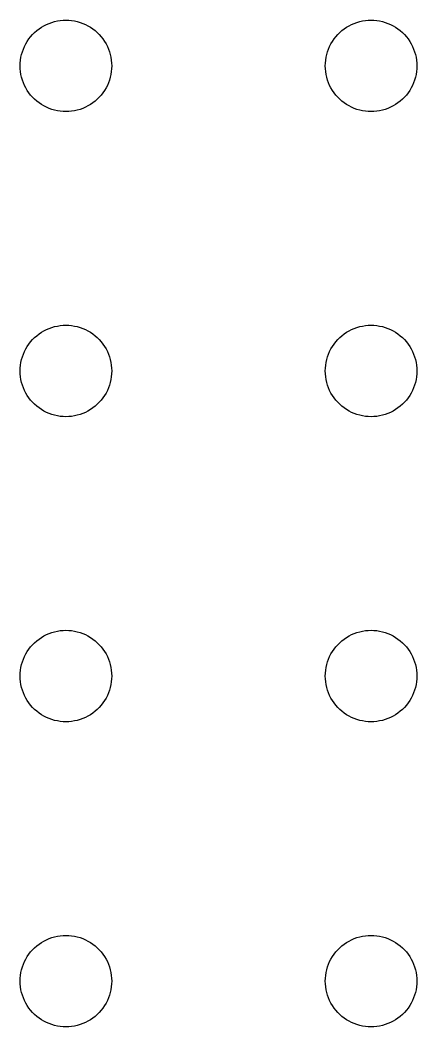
# Model space of a CAD drawing. Header units: metres. Extents: x -75 to 75, y -62 to 92.
# Drawn here: x 8.5 to 21.5, y -26.5 to 6.5 of the extents above; entities that cross this region are included whole.
import ezdxf

# ---------------------------------------------------------------- set-up
doc = ezdxf.new("R2010")
doc.units = ezdxf.units.M

msp = doc.modelspace()

# ---------------------------------------------------------------- linework, layer by layer
for p, q in [((9.19626, 6.26648), (9.27736, 6.31445)), ((9.27736, 6.31445), (9.36133, 6.35724)), ((9.36133, 6.35724), (9.4478, 6.39465)), ((9.4478, 6.39465), (9.53647, 6.42657)), ((9.53647, 6.42657), (9.62695, 6.45287)), ((9.62695, 6.45287), (9.71892, 6.47342)), ((9.71892, 6.47342), (9.812, 6.48816)), ((9.812, 6.48816), (9.90581, 6.49704)), ((9.90581, 6.49704), (10, 6.5)), ((10, 6.5), (10.0942, 6.49704)), ((10.0942, 6.49704), (10.188, 6.48816)), ((10.188, 6.48816), (10.2811, 6.47342)), ((10.2811, 6.47342), (10.373, 6.45287)), ((10.373, 6.45287), (10.4635, 6.42657)), ((10.4635, 6.42657), (10.5522, 6.39465)), ((10.5522, 6.39465), (10.6387, 6.35724)), ((10.6387, 6.35724), (10.7226, 6.31445)), ((10.7226, 6.31445), (10.8037, 6.26648)), ((19.1963, 6.26648), (19.2774, 6.31445)), ((19.2774, 6.31445), (19.3613, 6.35724)), ((19.3613, 6.35724), (19.4478, 6.39465)), ((19.4478, 6.39465), (19.5365, 6.42657)), ((19.5365, 6.42657), (19.627, 6.45287)), ((19.627, 6.45287), (19.7189, 6.47342)), ((19.7189, 6.47342), (19.812, 6.48816)), ((19.812, 6.48816), (19.9058, 6.49704)), ((19.9058, 6.49704), (20, 6.5)), ((20, 6.5), (20.0942, 6.49704)), ((20.0942, 6.49704), (20.188, 6.48816)), ((20.188, 6.48816), (20.2811, 6.47342)), ((20.2811, 6.47342), (20.373, 6.45287)), ((20.373, 6.45287), (20.4635, 6.42657)), ((20.4635, 6.42657), (20.5522, 6.39465)), ((20.5522, 6.39465), (20.6387, 6.35724)), ((20.6387, 6.35724), (20.7226, 6.31445)), ((20.7226, 6.31445), (20.8037, 6.26648)), ((8.78647, 5.88167), (8.84422, 5.95613)), ((8.84422, 5.95613), (8.90654, 6.02681)), ((8.90654, 6.02681), (8.97318, 6.09344)), ((8.97318, 6.09344), (9.04385, 6.15576)), ((9.04385, 6.15576), (9.11832, 6.21352)), ((9.11832, 6.21352), (9.19626, 6.26648)), ((10.8037, 6.26648), (10.8817, 6.21352)), ((10.8817, 6.21352), (10.9561, 6.15576)), ((10.9561, 6.15576), (11.0268, 6.09344)), ((11.0268, 6.09344), (11.0934, 6.02681)), ((11.0934, 6.02681), (11.1558, 5.95613)), ((11.1558, 5.95613), (11.2135, 5.88167)), ((18.7865, 5.88167), (18.8442, 5.95613)), ((18.8442, 5.95613), (18.9065, 6.02681)), ((18.9065, 6.02681), (18.9732, 6.09344)), ((18.9732, 6.09344), (19.0439, 6.15576)), ((19.0439, 6.15576), (19.1183, 6.21352)), ((19.1183, 6.21352), (19.1963, 6.26648)), ((20.8037, 6.26648), (20.8817, 6.21352)), ((20.8817, 6.21352), (20.9561, 6.15576)), ((20.9561, 6.15576), (21.0268, 6.09344)), ((21.0268, 6.09344), (21.0934, 6.02681)), ((21.0934, 6.02681), (21.1558, 5.95613)), ((21.1558, 5.95613), (21.2135, 5.88167)), ((8.60533, 5.55219), (8.64275, 5.63866)), ((8.64275, 5.63866), (8.68553, 5.72263)), ((8.68553, 5.72263), (8.73351, 5.80373)), ((8.73351, 5.80373), (8.78647, 5.88167)), ((11.2135, 5.88167), (11.2665, 5.80373)), ((11.2665, 5.80373), (11.3145, 5.72263)), ((11.3145, 5.72263), (11.3572, 5.63866)), ((11.3572, 5.63866), (11.3947, 5.55219)), ((18.6053, 5.55219), (18.6427, 5.63866)), ((18.6427, 5.63866), (18.6855, 5.72263)), ((18.6855, 5.72263), (18.7335, 5.80373)), ((18.7335, 5.80373), (18.7865, 5.88167)), ((21.2135, 5.88167), (21.2665, 5.80373)), ((21.2665, 5.80373), (21.3145, 5.72263)), ((21.3145, 5.72263), (21.3572, 5.63866)), ((21.3572, 5.63866), (21.3947, 5.55219)), ((8.51183, 5.18799), (8.52657, 5.28107)), ((8.52657, 5.28107), (8.54712, 5.37303)), ((8.54712, 5.37303), (8.57341, 5.46352)), ((8.57341, 5.46352), (8.60533, 5.55219)), ((11.3947, 5.55219), (11.4266, 5.46352)), ((11.4266, 5.46352), (11.4529, 5.37303)), ((11.4529, 5.37303), (11.4734, 5.28107)), ((11.4734, 5.28107), (11.4882, 5.18799)), ((18.5118, 5.18799), (18.5266, 5.28107)), ((18.5266, 5.28107), (18.5471, 5.37303)), ((18.5471, 5.37303), (18.5734, 5.46352)), ((18.5734, 5.46352), (18.6053, 5.55219)), ((21.3947, 5.55219), (21.4266, 5.46352)), ((21.4266, 5.46352), (21.4529, 5.37303)), ((21.4529, 5.37303), (21.4734, 5.28107)), ((21.4734, 5.28107), (21.4882, 5.18799)), ((8.5, 5), (8.50294, 5.09418)), ((8.50294, 4.90581), (8.5, 5)), ((8.50294, 5.09418), (8.51183, 5.18799)), ((11.4882, 5.18799), (11.497, 5.09418)), ((11.497, 5.09418), (11.5, 5)), ((11.5, 5), (11.497, 4.90581)), ((18.5, 5), (18.5029, 5.09418)), ((18.5029, 4.90581), (18.5, 5)), ((18.5029, 5.09418), (18.5118, 5.18799)), ((21.4882, 5.18799), (21.497, 5.09418)), ((21.497, 5.09418), (21.5, 5)), ((21.5, 5), (21.497, 4.90581)), ((8.51183, 4.812), (8.50294, 4.90581)), ((8.52657, 4.71892), (8.51183, 4.812)), ((8.54712, 4.62695), (8.52657, 4.71892)), ((8.57341, 4.53647), (8.54712, 4.62695)), ((11.4529, 4.62695), (11.4266, 4.53647)), ((11.4734, 4.71892), (11.4529, 4.62695)), ((11.4882, 4.812), (11.4734, 4.71892)), ((11.497, 4.90581), (11.4882, 4.812)), ((18.5118, 4.812), (18.5029, 4.90581)), ((18.5266, 4.71892), (18.5118, 4.812)), ((18.5471, 4.62695), (18.5266, 4.71892)), ((18.5734, 4.53647), (18.5471, 4.62695)), ((21.4529, 4.62695), (21.4266, 4.53647)), ((21.4734, 4.71892), (21.4529, 4.62695)), ((21.4882, 4.812), (21.4734, 4.71892)), ((21.497, 4.90581), (21.4882, 4.812)), ((8.60533, 4.4478), (8.57341, 4.53647)), ((8.64275, 4.36133), (8.60533, 4.4478)), ((8.68553, 4.27736), (8.64275, 4.36133)), ((11.3572, 4.36133), (11.3145, 4.27736)), ((11.3947, 4.4478), (11.3572, 4.36133)), ((11.4266, 4.53647), (11.3947, 4.4478)), ((18.6053, 4.4478), (18.5734, 4.53647)), ((18.6427, 4.36133), (18.6053, 4.4478)), ((18.6855, 4.27736), (18.6427, 4.36133)), ((21.3572, 4.36133), (21.3145, 4.27736)), ((21.3947, 4.4478), (21.3572, 4.36133)), ((21.4266, 4.53647), (21.3947, 4.4478)), ((8.73351, 4.19626), (8.68553, 4.27736)), ((8.78647, 4.11832), (8.73351, 4.19626)), ((8.84422, 4.04385), (8.78647, 4.11832)), ((8.90654, 3.97318), (8.84422, 4.04385)), ((8.97318, 3.90654), (8.90654, 3.97318)), ((11.0934, 3.97318), (11.0268, 3.90654)), ((11.1558, 4.04385), (11.0934, 3.97318)), ((11.2135, 4.11832), (11.1558, 4.04385)), ((11.2665, 4.19626), (11.2135, 4.11832)), ((11.3145, 4.27736), (11.2665, 4.19626)), ((18.7335, 4.19626), (18.6855, 4.27736)), ((18.7865, 4.11832), (18.7335, 4.19626)), ((18.8442, 4.04385), (18.7865, 4.11832)), ((18.9065, 3.97318), (18.8442, 4.04385)), ((18.9732, 3.90654), (18.9065, 3.97318)), ((21.0934, 3.97318), (21.0268, 3.90654)), ((21.1558, 4.04385), (21.0934, 3.97318)), ((21.2135, 4.11832), (21.1558, 4.04385)), ((21.2665, 4.19626), (21.2135, 4.11832)), ((21.3145, 4.27736), (21.2665, 4.19626)), ((9.04385, 3.84422), (8.97318, 3.90654)), ((9.11832, 3.78647), (9.04385, 3.84422)), ((9.19626, 3.73351), (9.11832, 3.78647)), ((9.27736, 3.68553), (9.19626, 3.73351)), ((9.36133, 3.64275), (9.27736, 3.68553)), ((9.4478, 3.60533), (9.36133, 3.64275)), ((10.6387, 3.64275), (10.5522, 3.60533)), ((10.7226, 3.68553), (10.6387, 3.64275)), ((10.8037, 3.73351), (10.7226, 3.68553)), ((10.8817, 3.78647), (10.8037, 3.73351)), ((10.9561, 3.84422), (10.8817, 3.78647)), ((11.0268, 3.90654), (10.9561, 3.84422)), ((19.0439, 3.84422), (18.9732, 3.90654)), ((19.1183, 3.78647), (19.0439, 3.84422)), ((19.1963, 3.73351), (19.1183, 3.78647)), ((19.2774, 3.68553), (19.1963, 3.73351)), ((19.3613, 3.64275), (19.2774, 3.68553)), ((19.4478, 3.60533), (19.3613, 3.64275)), ((20.6387, 3.64275), (20.5522, 3.60533)), ((20.7226, 3.68553), (20.6387, 3.64275)), ((20.8037, 3.73351), (20.7226, 3.68553)), ((20.8817, 3.78647), (20.8037, 3.73351)), ((20.9561, 3.84422), (20.8817, 3.78647)), ((21.0268, 3.90654), (20.9561, 3.84422)), ((9.53647, 3.57341), (9.4478, 3.60533)), ((9.62695, 3.54712), (9.53647, 3.57341)), ((9.71892, 3.52657), (9.62695, 3.54712)), ((9.812, 3.51183), (9.71892, 3.52657)), ((9.90581, 3.50294), (9.812, 3.51183)), ((10, 3.5), (9.90581, 3.50294)), ((10.0942, 3.50294), (10, 3.5)), ((10.188, 3.51183), (10.0942, 3.50294)), ((10.2811, 3.52657), (10.188, 3.51183)), ((10.373, 3.54712), (10.2811, 3.52657)), ((10.4635, 3.57341), (10.373, 3.54712)), ((10.5522, 3.60533), (10.4635, 3.57341)), ((19.5365, 3.57341), (19.4478, 3.60533)), ((19.627, 3.54712), (19.5365, 3.57341)), ((19.7189, 3.52657), (19.627, 3.54712)), ((19.812, 3.51183), (19.7189, 3.52657)), ((19.9058, 3.50294), (19.812, 3.51183)), ((20, 3.5), (19.9058, 3.50294)), ((20.0942, 3.50294), (20, 3.5)), ((20.188, 3.51183), (20.0942, 3.50294)), ((20.2811, 3.52657), (20.188, 3.51183)), ((20.373, 3.54712), (20.2811, 3.52657)), ((20.4635, 3.57341), (20.373, 3.54712)), ((20.5522, 3.60533), (20.4635, 3.57341)), ((9.36133, -3.64275), (9.4478, -3.60533)), ((9.4478, -3.60533), (9.53647, -3.57341)), ((9.53647, -3.57341), (9.62695, -3.54712)), ((9.62695, -3.54712), (9.71892, -3.52657)), ((9.71892, -3.52657), (9.812, -3.51183)), ((9.812, -3.51183), (9.90581, -3.50294)), ((9.90581, -3.50294), (10, -3.5)), ((10, -3.5), (10.0942, -3.50294)), ((10.0942, -3.50294), (10.188, -3.51183)), ((10.188, -3.51183), (10.2811, -3.52657)), ((10.2811, -3.52657), (10.373, -3.54712)), ((10.373, -3.54712), (10.4635, -3.57341)), ((10.4635, -3.57341), (10.5522, -3.60533)), ((10.5522, -3.60533), (10.6387, -3.64275)), ((19.3613, -3.64275), (19.4478, -3.60533)), ((19.4478, -3.60533), (19.5365, -3.57341)), ((19.5365, -3.57341), (19.627, -3.54712)), ((19.627, -3.54712), (19.7189, -3.52657)), ((19.7189, -3.52657), (19.812, -3.51183)), ((19.812, -3.51183), (19.9058, -3.50294)), ((19.9058, -3.50294), (20, -3.5)), ((20, -3.5), (20.0942, -3.50294)), ((20.0942, -3.50294), (20.188, -3.51183)), ((20.188, -3.51183), (20.2811, -3.52657)), ((20.2811, -3.52657), (20.373, -3.54712)), ((20.373, -3.54712), (20.4635, -3.57341)), ((20.4635, -3.57341), (20.5522, -3.60533)), ((20.5522, -3.60533), (20.6387, -3.64275)), ((8.90654, -3.97318), (8.97318, -3.90654)), ((8.97318, -3.90654), (9.04385, -3.84422)), ((9.04385, -3.84422), (9.11832, -3.78647)), ((9.11832, -3.78647), (9.19626, -3.73351)), ((9.19626, -3.73351), (9.27736, -3.68553)), ((9.27736, -3.68553), (9.36133, -3.64275)), ((10.6387, -3.64275), (10.7226, -3.68553)), ((10.7226, -3.68553), (10.8037, -3.73351)), ((10.8037, -3.73351), (10.8817, -3.78647)), ((10.8817, -3.78647), (10.9561, -3.84422)), ((10.9561, -3.84422), (11.0268, -3.90654)), ((11.0268, -3.90654), (11.0934, -3.97318)), ((18.9065, -3.97318), (18.9732, -3.90654)), ((18.9732, -3.90654), (19.0439, -3.84422)), ((19.0439, -3.84422), (19.1183, -3.78647)), ((19.1183, -3.78647), (19.1963, -3.73351)), ((19.1963, -3.73351), (19.2774, -3.68553)), ((19.2774, -3.68553), (19.3613, -3.64275)), ((20.6387, -3.64275), (20.7226, -3.68553)), ((20.7226, -3.68553), (20.8037, -3.73351)), ((20.8037, -3.73351), (20.8817, -3.78647)), ((20.8817, -3.78647), (20.9561, -3.84422)), ((20.9561, -3.84422), (21.0268, -3.90654)), ((21.0268, -3.90654), (21.0934, -3.97318)), ((8.64275, -4.36133), (8.68553, -4.27736)), ((8.68553, -4.27736), (8.73351, -4.19626)), ((8.73351, -4.19626), (8.78647, -4.11832)), ((8.78647, -4.11832), (8.84422, -4.04385)), ((8.84422, -4.04385), (8.90654, -3.97318)), ((11.0934, -3.97318), (11.1558, -4.04385)), ((11.1558, -4.04385), (11.2135, -4.11832)), ((11.2135, -4.11832), (11.2665, -4.19626)), ((11.2665, -4.19626), (11.3145, -4.27736)), ((11.3145, -4.27736), (11.3572, -4.36133)), ((18.6427, -4.36133), (18.6855, -4.27736)), ((18.6855, -4.27736), (18.7335, -4.19626)), ((18.7335, -4.19626), (18.7865, -4.11832)), ((18.7865, -4.11832), (18.8442, -4.04385)), ((18.8442, -4.04385), (18.9065, -3.97318)), ((21.0934, -3.97318), (21.1558, -4.04385)), ((21.1558, -4.04385), (21.2135, -4.11832)), ((21.2135, -4.11832), (21.2665, -4.19626)), ((21.2665, -4.19626), (21.3145, -4.27736)), ((21.3145, -4.27736), (21.3572, -4.36133)), ((8.54712, -4.62695), (8.57341, -4.53647)), ((8.57341, -4.53647), (8.60533, -4.4478)), ((8.60533, -4.4478), (8.64275, -4.36133)), ((11.3572, -4.36133), (11.3947, -4.4478)), ((11.3947, -4.4478), (11.4266, -4.53647)), ((11.4266, -4.53647), (11.4529, -4.62695)), ((18.5471, -4.62695), (18.5734, -4.53647)), ((18.5734, -4.53647), (18.6053, -4.4478)), ((18.6053, -4.4478), (18.6427, -4.36133)), ((21.3572, -4.36133), (21.3947, -4.4478)), ((21.3947, -4.4478), (21.4266, -4.53647)), ((21.4266, -4.53647), (21.4529, -4.62695)), ((8.5, -5), (8.50294, -4.90581)), ((8.50294, -4.90581), (8.51183, -4.812)), ((8.51183, -4.812), (8.52657, -4.71892)), ((8.52657, -4.71892), (8.54712, -4.62695)), ((11.4529, -4.62695), (11.4734, -4.71892)), ((11.4734, -4.71892), (11.4882, -4.812)), ((11.4882, -4.812), (11.497, -4.90581)), ((11.497, -4.90581), (11.5, -5)), ((18.5, -5), (18.5029, -4.90581)), ((18.5029, -4.90581), (18.5118, -4.812)), ((18.5118, -4.812), (18.5266, -4.71892)), ((18.5266, -4.71892), (18.5471, -4.62695)), ((21.4529, -4.62695), (21.4734, -4.71892)), ((21.4734, -4.71892), (21.4882, -4.812)), ((21.4882, -4.812), (21.497, -4.90581)), ((21.497, -4.90581), (21.5, -5)), ((8.50294, -5.09418), (8.5, -5)), ((8.51183, -5.18799), (8.50294, -5.09418)), ((8.52657, -5.28107), (8.51183, -5.18799)), ((11.4882, -5.18799), (11.4734, -5.28107)), ((11.497, -5.09418), (11.4882, -5.18799)), ((11.5, -5), (11.497, -5.09418)), ((18.5029, -5.09418), (18.5, -5)), ((18.5118, -5.18799), (18.5029, -5.09418)), ((18.5266, -5.28107), (18.5118, -5.18799)), ((21.4882, -5.18799), (21.4734, -5.28107)), ((21.497, -5.09418), (21.4882, -5.18799)), ((21.5, -5), (21.497, -5.09418)), ((8.54712, -5.37303), (8.52657, -5.28107)), ((8.57341, -5.46352), (8.54712, -5.37303)), ((8.60533, -5.55219), (8.57341, -5.46352)), ((8.64275, -5.63866), (8.60533, -5.55219)), ((11.3947, -5.55219), (11.3572, -5.63866)), ((11.4266, -5.46352), (11.3947, -5.55219)), ((11.4529, -5.37303), (11.4266, -5.46352)), ((11.4734, -5.28107), (11.4529, -5.37303)), ((18.5471, -5.37303), (18.5266, -5.28107)), ((18.5734, -5.46352), (18.5471, -5.37303)), ((18.6053, -5.55219), (18.5734, -5.46352)), ((18.6427, -5.63866), (18.6053, -5.55219)), ((21.3947, -5.55219), (21.3572, -5.63866)), ((21.4266, -5.46352), (21.3947, -5.55219)), ((21.4529, -5.37303), (21.4266, -5.46352)), ((21.4734, -5.28107), (21.4529, -5.37303)), ((8.68553, -5.72263), (8.64275, -5.63866)), ((8.73351, -5.80373), (8.68553, -5.72263)), ((8.78647, -5.88167), (8.73351, -5.80373)), ((8.84422, -5.95613), (8.78647, -5.88167)), ((11.2135, -5.88167), (11.1558, -5.95613)), ((11.2665, -5.80373), (11.2135, -5.88167)), ((11.3145, -5.72263), (11.2665, -5.80373)), ((11.3572, -5.63866), (11.3145, -5.72263)), ((18.6855, -5.72263), (18.6427, -5.63866)), ((18.7335, -5.80373), (18.6855, -5.72263)), ((18.7865, -5.88167), (18.7335, -5.80373)), ((18.8442, -5.95613), (18.7865, -5.88167)), ((21.2135, -5.88167), (21.1558, -5.95613)), ((21.2665, -5.80373), (21.2135, -5.88167)), ((21.3145, -5.72263), (21.2665, -5.80373)), ((21.3572, -5.63866), (21.3145, -5.72263)), ((8.90654, -6.02681), (8.84422, -5.95613)), ((8.97318, -6.09344), (8.90654, -6.02681)), ((9.04385, -6.15576), (8.97318, -6.09344)), ((9.11832, -6.21352), (9.04385, -6.15576)), ((9.19626, -6.26648), (9.11832, -6.21352)), ((9.27736, -6.31445), (9.19626, -6.26648)), ((10.8037, -6.26648), (10.7226, -6.31445)), ((10.8817, -6.21352), (10.8037, -6.26648)), ((10.9561, -6.15576), (10.8817, -6.21352)), ((11.0268, -6.09344), (10.9561, -6.15576)), ((11.0934, -6.02681), (11.0268, -6.09344)), ((11.1558, -5.95613), (11.0934, -6.02681)), ((18.9065, -6.02681), (18.8442, -5.95613)), ((18.9732, -6.09344), (18.9065, -6.02681)), ((19.0439, -6.15576), (18.9732, -6.09344)), ((19.1183, -6.21352), (19.0439, -6.15576)), ((19.1963, -6.26648), (19.1183, -6.21352)), ((19.2774, -6.31445), (19.1963, -6.26648)), ((20.8037, -6.26648), (20.7226, -6.31445)), ((20.8817, -6.21352), (20.8037, -6.26648)), ((20.9561, -6.15576), (20.8817, -6.21352)), ((21.0268, -6.09344), (20.9561, -6.15576)), ((21.0934, -6.02681), (21.0268, -6.09344)), ((21.1558, -5.95613), (21.0934, -6.02681)), ((9.36133, -6.35724), (9.27736, -6.31445)), ((9.4478, -6.39465), (9.36133, -6.35724)), ((9.53647, -6.42657), (9.4478, -6.39465)), ((9.62695, -6.45287), (9.53647, -6.42657)), ((9.71892, -6.47342), (9.62695, -6.45287)), ((9.812, -6.48816), (9.71892, -6.47342)), ((9.90581, -6.49704), (9.812, -6.48816)), ((10, -6.5), (9.90581, -6.49704)), ((10.0942, -6.49704), (10, -6.5)), ((10.188, -6.48816), (10.0942, -6.49704)), ((10.2811, -6.47342), (10.188, -6.48816)), ((10.373, -6.45287), (10.2811, -6.47342)), ((10.4635, -6.42657), (10.373, -6.45287)), ((10.5522, -6.39465), (10.4635, -6.42657)), ((10.6387, -6.35724), (10.5522, -6.39465)), ((10.7226, -6.31445), (10.6387, -6.35724)), ((19.3613, -6.35724), (19.2774, -6.31445)), ((19.4478, -6.39465), (19.3613, -6.35724)), ((19.5365, -6.42657), (19.4478, -6.39465)), ((19.627, -6.45287), (19.5365, -6.42657)), ((19.7189, -6.47342), (19.627, -6.45287)), ((19.812, -6.48816), (19.7189, -6.47342)), ((19.9058, -6.49704), (19.812, -6.48816)), ((20, -6.5), (19.9058, -6.49704)), ((20.0942, -6.49704), (20, -6.5)), ((20.188, -6.48816), (20.0942, -6.49704)), ((20.2811, -6.47342), (20.188, -6.48816)), ((20.373, -6.45287), (20.2811, -6.47342)), ((20.4635, -6.42657), (20.373, -6.45287)), ((20.5522, -6.39465), (20.4635, -6.42657)), ((20.6387, -6.35724), (20.5522, -6.39465)), ((20.7226, -6.31445), (20.6387, -6.35724)), ((9.62695, -13.5471), (9.71892, -13.5266)), ((9.71892, -13.5266), (9.812, -13.5118)), ((9.812, -13.5118), (9.90581, -13.5029)), ((9.90581, -13.5029), (10, -13.5)), ((10, -13.5), (10.0942, -13.5029)), ((10.0942, -13.5029), (10.188, -13.5118)), ((10.188, -13.5118), (10.2811, -13.5266)), ((10.2811, -13.5266), (10.373, -13.5471)), ((19.627, -13.5471), (19.7189, -13.5266)), ((19.7189, -13.5266), (19.812, -13.5118)), ((19.812, -13.5118), (19.9058, -13.5029)), ((19.9058, -13.5029), (20, -13.5)), ((20, -13.5), (20.0942, -13.5029)), ((20.0942, -13.5029), (20.188, -13.5118)), ((20.188, -13.5118), (20.2811, -13.5266)), ((20.2811, -13.5266), (20.373, -13.5471)), ((8.97318, -13.9065), (9.04385, -13.8442)), ((9.04385, -13.8442), (9.11832, -13.7865)), ((9.11832, -13.7865), (9.19626, -13.7335)), ((9.19626, -13.7335), (9.27736, -13.6855)), ((9.27736, -13.6855), (9.36133, -13.6427)), ((9.36133, -13.6427), (9.4478, -13.6053)), ((9.4478, -13.6053), (9.53647, -13.5734)), ((9.53647, -13.5734), (9.62695, -13.5471)), ((10.373, -13.5471), (10.4635, -13.5734)), ((10.4635, -13.5734), (10.5522, -13.6053)), ((10.5522, -13.6053), (10.6387, -13.6427)), ((10.6387, -13.6427), (10.7226, -13.6855)), ((10.7226, -13.6855), (10.8037, -13.7335)), ((10.8037, -13.7335), (10.8817, -13.7865)), ((10.8817, -13.7865), (10.9561, -13.8442)), ((10.9561, -13.8442), (11.0268, -13.9065)), ((18.9732, -13.9065), (19.0439, -13.8442)), ((19.0439, -13.8442), (19.1183, -13.7865)), ((19.1183, -13.7865), (19.1963, -13.7335)), ((19.1963, -13.7335), (19.2774, -13.6855)), ((19.2774, -13.6855), (19.3613, -13.6427)), ((19.3613, -13.6427), (19.4478, -13.6053)), ((19.4478, -13.6053), (19.5365, -13.5734)), ((19.5365, -13.5734), (19.627, -13.5471)), ((20.373, -13.5471), (20.4635, -13.5734)), ((20.4635, -13.5734), (20.5522, -13.6053)), ((20.5522, -13.6053), (20.6387, -13.6427)), ((20.6387, -13.6427), (20.7226, -13.6855)), ((20.7226, -13.6855), (20.8037, -13.7335)), ((20.8037, -13.7335), (20.8817, -13.7865)), ((20.8817, -13.7865), (20.9561, -13.8442)), ((20.9561, -13.8442), (21.0268, -13.9065)), ((8.73351, -14.1963), (8.78647, -14.1183)), ((8.78647, -14.1183), (8.84422, -14.0439)), ((8.84422, -14.0439), (8.90654, -13.9732)), ((8.90654, -13.9732), (8.97318, -13.9065)), ((11.0268, -13.9065), (11.0934, -13.9732)), ((11.0934, -13.9732), (11.1558, -14.0439)), ((11.1558, -14.0439), (11.2135, -14.1183)), ((11.2135, -14.1183), (11.2665, -14.1963)), ((18.7335, -14.1963), (18.7865, -14.1183)), ((18.7865, -14.1183), (18.8442, -14.0439)), ((18.8442, -14.0439), (18.9065, -13.9732)), ((18.9065, -13.9732), (18.9732, -13.9065)), ((21.0268, -13.9065), (21.0934, -13.9732)), ((21.0934, -13.9732), (21.1558, -14.0439)), ((21.1558, -14.0439), (21.2135, -14.1183)), ((21.2135, -14.1183), (21.2665, -14.1963)), ((8.57341, -14.5365), (8.60533, -14.4478)), ((8.60533, -14.4478), (8.64275, -14.3613)), ((8.64275, -14.3613), (8.68553, -14.2774)), ((8.68553, -14.2774), (8.73351, -14.1963)), ((11.2665, -14.1963), (11.3145, -14.2774)), ((11.3145, -14.2774), (11.3572, -14.3613)), ((11.3572, -14.3613), (11.3947, -14.4478)), ((11.3947, -14.4478), (11.4266, -14.5365)), ((18.5734, -14.5365), (18.6053, -14.4478)), ((18.6053, -14.4478), (18.6427, -14.3613)), ((18.6427, -14.3613), (18.6855, -14.2774)), ((18.6855, -14.2774), (18.7335, -14.1963)), ((21.2665, -14.1963), (21.3145, -14.2774)), ((21.3145, -14.2774), (21.3572, -14.3613)), ((21.3572, -14.3613), (21.3947, -14.4478)), ((21.3947, -14.4478), (21.4266, -14.5365)), ((8.50294, -14.9058), (8.51183, -14.812)), ((8.51183, -14.812), (8.52657, -14.7189)), ((8.52657, -14.7189), (8.54712, -14.627)), ((8.54712, -14.627), (8.57341, -14.5365)), ((11.4266, -14.5365), (11.4529, -14.627)), ((11.4529, -14.627), (11.4734, -14.7189)), ((11.4734, -14.7189), (11.4882, -14.812)), ((11.4882, -14.812), (11.497, -14.9058)), ((18.5029, -14.9058), (18.5118, -14.812)), ((18.5118, -14.812), (18.5266, -14.7189)), ((18.5266, -14.7189), (18.5471, -14.627)), ((18.5471, -14.627), (18.5734, -14.5365)), ((21.4266, -14.5365), (21.4529, -14.627)), ((21.4529, -14.627), (21.4734, -14.7189)), ((21.4734, -14.7189), (21.4882, -14.812)), ((21.4882, -14.812), (21.497, -14.9058)), ((8.5, -15), (8.50294, -14.9058)), ((8.50294, -15.0942), (8.5, -15)), ((8.51183, -15.188), (8.50294, -15.0942)), ((11.497, -15.0942), (11.4882, -15.188)), ((11.497, -14.9058), (11.5, -15)), ((11.5, -15), (11.497, -15.0942)), ((18.5, -15), (18.5029, -14.9058)), ((18.5029, -15.0942), (18.5, -15)), ((18.5118, -15.188), (18.5029, -15.0942)), ((21.497, -15.0942), (21.4882, -15.188)), ((21.497, -14.9058), (21.5, -15)), ((21.5, -15), (21.497, -15.0942)), ((8.52657, -15.2811), (8.51183, -15.188)), ((8.54712, -15.373), (8.52657, -15.2811)), ((8.57341, -15.4635), (8.54712, -15.373)), ((8.60533, -15.5522), (8.57341, -15.4635)), ((11.4266, -15.4635), (11.3947, -15.5522)), ((11.4529, -15.373), (11.4266, -15.4635)), ((11.4734, -15.2811), (11.4529, -15.373)), ((11.4882, -15.188), (11.4734, -15.2811)), ((18.5266, -15.2811), (18.5118, -15.188)), ((18.5471, -15.373), (18.5266, -15.2811)), ((18.5734, -15.4635), (18.5471, -15.373)), ((18.6053, -15.5522), (18.5734, -15.4635)), ((21.4266, -15.4635), (21.3947, -15.5522)), ((21.4529, -15.373), (21.4266, -15.4635)), ((21.4734, -15.2811), (21.4529, -15.373)), ((21.4882, -15.188), (21.4734, -15.2811)), ((8.64275, -15.6387), (8.60533, -15.5522)), ((8.68553, -15.7226), (8.64275, -15.6387)), ((8.73351, -15.8037), (8.68553, -15.7226)), ((8.78647, -15.8817), (8.73351, -15.8037)), ((11.2665, -15.8037), (11.2135, -15.8817)), ((11.3145, -15.7226), (11.2665, -15.8037)), ((11.3572, -15.6387), (11.3145, -15.7226)), ((11.3947, -15.5522), (11.3572, -15.6387)), ((18.6427, -15.6387), (18.6053, -15.5522)), ((18.6855, -15.7226), (18.6427, -15.6387)), ((18.7335, -15.8037), (18.6855, -15.7226)), ((18.7865, -15.8817), (18.7335, -15.8037)), ((21.2665, -15.8037), (21.2135, -15.8817)), ((21.3145, -15.7226), (21.2665, -15.8037)), ((21.3572, -15.6387), (21.3145, -15.7226)), ((21.3947, -15.5522), (21.3572, -15.6387)), ((8.84422, -15.9561), (8.78647, -15.8817)), ((8.90654, -16.0268), (8.84422, -15.9561)), ((8.97318, -16.0934), (8.90654, -16.0268)), ((9.04385, -16.1558), (8.97318, -16.0934)), ((9.11832, -16.2135), (9.04385, -16.1558)), ((10.9561, -16.1558), (10.8817, -16.2135)), ((11.0268, -16.0934), (10.9561, -16.1558)), ((11.0934, -16.0268), (11.0268, -16.0934)), ((11.1558, -15.9561), (11.0934, -16.0268)), ((11.2135, -15.8817), (11.1558, -15.9561)), ((18.8442, -15.9561), (18.7865, -15.8817)), ((18.9065, -16.0268), (18.8442, -15.9561)), ((18.9732, -16.0934), (18.9065, -16.0268)), ((19.0439, -16.1558), (18.9732, -16.0934)), ((19.1183, -16.2135), (19.0439, -16.1558)), ((20.9561, -16.1558), (20.8817, -16.2135)), ((21.0268, -16.0934), (20.9561, -16.1558)), ((21.0934, -16.0268), (21.0268, -16.0934)), ((21.1558, -15.9561), (21.0934, -16.0268)), ((21.2135, -15.8817), (21.1558, -15.9561)), ((9.19626, -16.2665), (9.11832, -16.2135)), ((9.27736, -16.3145), (9.19626, -16.2665)), ((9.36133, -16.3572), (9.27736, -16.3145)), ((9.4478, -16.3947), (9.36133, -16.3572)), ((9.53647, -16.4266), (9.4478, -16.3947)), ((9.62695, -16.4529), (9.53647, -16.4266)), ((9.71892, -16.4734), (9.62695, -16.4529)), ((9.812, -16.4882), (9.71892, -16.4734)), ((9.90581, -16.497), (9.812, -16.4882)), ((10, -16.5), (9.90581, -16.497)), ((10.0942, -16.497), (10, -16.5)), ((10.188, -16.4882), (10.0942, -16.497)), ((10.2811, -16.4734), (10.188, -16.4882)), ((10.373, -16.4529), (10.2811, -16.4734)), ((10.4635, -16.4266), (10.373, -16.4529)), ((10.5522, -16.3947), (10.4635, -16.4266)), ((10.6387, -16.3572), (10.5522, -16.3947)), ((10.7226, -16.3145), (10.6387, -16.3572)), ((10.8037, -16.2665), (10.7226, -16.3145)), ((10.8817, -16.2135), (10.8037, -16.2665)), ((19.1963, -16.2665), (19.1183, -16.2135)), ((19.2774, -16.3145), (19.1963, -16.2665)), ((19.3613, -16.3572), (19.2774, -16.3145)), ((19.4478, -16.3947), (19.3613, -16.3572)), ((19.5365, -16.4266), (19.4478, -16.3947)), ((19.627, -16.4529), (19.5365, -16.4266)), ((19.7189, -16.4734), (19.627, -16.4529)), ((19.812, -16.4882), (19.7189, -16.4734)), ((19.9058, -16.497), (19.812, -16.4882)), ((20, -16.5), (19.9058, -16.497)), ((20.0942, -16.497), (20, -16.5)), ((20.188, -16.4882), (20.0942, -16.497)), ((20.2811, -16.4734), (20.188, -16.4882)), ((20.373, -16.4529), (20.2811, -16.4734)), ((20.4635, -16.4266), (20.373, -16.4529)), ((20.5522, -16.3947), (20.4635, -16.4266)), ((20.6387, -16.3572), (20.5522, -16.3947)), ((20.7226, -16.3145), (20.6387, -16.3572)), ((20.8037, -16.2665), (20.7226, -16.3145)), ((20.8817, -16.2135), (20.8037, -16.2665)), ((9.11832, -23.7865), (9.19626, -23.7335)), ((9.19626, -23.7335), (9.27736, -23.6855)), ((9.27736, -23.6855), (9.36133, -23.6427)), ((9.36133, -23.6427), (9.4478, -23.6053)), ((9.4478, -23.6053), (9.53647, -23.5734)), ((9.53647, -23.5734), (9.62695, -23.5471)), ((9.62695, -23.5471), (9.71892, -23.5266)), ((9.71892, -23.5266), (9.812, -23.5118)), ((9.812, -23.5118), (9.90581, -23.5029)), ((9.90581, -23.5029), (10, -23.5)), ((10, -23.5), (10.0942, -23.5029)), ((10.0942, -23.5029), (10.188, -23.5118)), ((10.188, -23.5118), (10.2811, -23.5266)), ((10.2811, -23.5266), (10.373, -23.5471)), ((10.373, -23.5471), (10.4635, -23.5734)), ((10.4635, -23.5734), (10.5522, -23.6053)), ((10.5522, -23.6053), (10.6387, -23.6427)), ((10.6387, -23.6427), (10.7226, -23.6855)), ((10.7226, -23.6855), (10.8037, -23.7335)), ((10.8037, -23.7335), (10.8817, -23.7865)), ((19.1183, -23.7865), (19.1963, -23.7335)), ((19.1963, -23.7335), (19.2774, -23.6855)), ((19.2774, -23.6855), (19.3613, -23.6427)), ((19.3613, -23.6427), (19.4478, -23.6053)), ((19.4478, -23.6053), (19.5365, -23.5734)), ((19.5365, -23.5734), (19.627, -23.5471)), ((19.627, -23.5471), (19.7189, -23.5266)), ((19.7189, -23.5266), (19.812, -23.5118)), ((19.812, -23.5118), (19.9058, -23.5029)), ((19.9058, -23.5029), (20, -23.5)), ((20, -23.5), (20.0942, -23.5029)), ((20.0942, -23.5029), (20.188, -23.5118)), ((20.188, -23.5118), (20.2811, -23.5266)), ((20.2811, -23.5266), (20.373, -23.5471)), ((20.373, -23.5471), (20.4635, -23.5734)), ((20.4635, -23.5734), (20.5522, -23.6053)), ((20.5522, -23.6053), (20.6387, -23.6427)), ((20.6387, -23.6427), (20.7226, -23.6855)), ((20.7226, -23.6855), (20.8037, -23.7335)), ((20.8037, -23.7335), (20.8817, -23.7865)), ((8.78647, -24.1183), (8.84422, -24.0439)), ((8.84422, -24.0439), (8.90654, -23.9732)), ((8.90654, -23.9732), (8.97318, -23.9065)), ((8.97318, -23.9065), (9.04385, -23.8442)), ((9.04385, -23.8442), (9.11832, -23.7865)), ((10.8817, -23.7865), (10.9561, -23.8442)), ((10.9561, -23.8442), (11.0268, -23.9065)), ((11.0268, -23.9065), (11.0934, -23.9732)), ((11.0934, -23.9732), (11.1558, -24.0439)), ((11.1558, -24.0439), (11.2135, -24.1183)), ((18.7865, -24.1183), (18.8442, -24.0439)), ((18.8442, -24.0439), (18.9065, -23.9732)), ((18.9065, -23.9732), (18.9732, -23.9065)), ((18.9732, -23.9065), (19.0439, -23.8442)), ((19.0439, -23.8442), (19.1183, -23.7865)), ((20.8817, -23.7865), (20.9561, -23.8442)), ((20.9561, -23.8442), (21.0268, -23.9065)), ((21.0268, -23.9065), (21.0934, -23.9732)), ((21.0934, -23.9732), (21.1558, -24.0439)), ((21.1558, -24.0439), (21.2135, -24.1183)), ((8.60533, -24.4478), (8.64275, -24.3613)), ((8.64275, -24.3613), (8.68553, -24.2774)), ((8.68553, -24.2774), (8.73351, -24.1963)), ((8.73351, -24.1963), (8.78647, -24.1183)), ((11.2135, -24.1183), (11.2665, -24.1963)), ((11.2665, -24.1963), (11.3145, -24.2774)), ((11.3145, -24.2774), (11.3572, -24.3613)), ((11.3572, -24.3613), (11.3947, -24.4478)), ((18.6053, -24.4478), (18.6427, -24.3613)), ((18.6427, -24.3613), (18.6855, -24.2774)), ((18.6855, -24.2774), (18.7335, -24.1963)), ((18.7335, -24.1963), (18.7865, -24.1183)), ((21.2135, -24.1183), (21.2665, -24.1963)), ((21.2665, -24.1963), (21.3145, -24.2774)), ((21.3145, -24.2774), (21.3572, -24.3613)), ((21.3572, -24.3613), (21.3947, -24.4478)), ((8.51183, -24.812), (8.52657, -24.7189)), ((8.52657, -24.7189), (8.54712, -24.627)), ((8.54712, -24.627), (8.57341, -24.5365)), ((8.57341, -24.5365), (8.60533, -24.4478)), ((11.3947, -24.4478), (11.4266, -24.5365)), ((11.4266, -24.5365), (11.4529, -24.627)), ((11.4529, -24.627), (11.4734, -24.7189)), ((11.4734, -24.7189), (11.4882, -24.812)), ((18.5118, -24.812), (18.5266, -24.7189)), ((18.5266, -24.7189), (18.5471, -24.627)), ((18.5471, -24.627), (18.5734, -24.5365)), ((18.5734, -24.5365), (18.6053, -24.4478)), ((21.3947, -24.4478), (21.4266, -24.5365)), ((21.4266, -24.5365), (21.4529, -24.627)), ((21.4529, -24.627), (21.4734, -24.7189)), ((21.4734, -24.7189), (21.4882, -24.812)), ((8.5, -25), (8.50294, -24.9058)), ((8.50294, -25.0942), (8.5, -25)), ((8.50294, -24.9058), (8.51183, -24.812)), ((11.4882, -24.812), (11.497, -24.9058)), ((11.497, -24.9058), (11.5, -25)), ((11.5, -25), (11.497, -25.0942)), ((18.5, -25), (18.5029, -24.9058)), ((18.5029, -25.0942), (18.5, -25)), ((18.5029, -24.9058), (18.5118, -24.812)), ((21.4882, -24.812), (21.497, -24.9058)), ((21.497, -24.9058), (21.5, -25)), ((21.5, -25), (21.497, -25.0942)), ((8.51183, -25.188), (8.50294, -25.0942)), ((8.52657, -25.2811), (8.51183, -25.188)), ((8.54712, -25.373), (8.52657, -25.2811)), ((8.57341, -25.4635), (8.54712, -25.373)), ((11.4529, -25.373), (11.4266, -25.4635)), ((11.4734, -25.2811), (11.4529, -25.373)), ((11.4882, -25.188), (11.4734, -25.2811)), ((11.497, -25.0942), (11.4882, -25.188)), ((18.5118, -25.188), (18.5029, -25.0942)), ((18.5266, -25.2811), (18.5118, -25.188)), ((18.5471, -25.373), (18.5266, -25.2811)), ((18.5734, -25.4635), (18.5471, -25.373)), ((21.4529, -25.373), (21.4266, -25.4635)), ((21.4734, -25.2811), (21.4529, -25.373)), ((21.4882, -25.188), (21.4734, -25.2811)), ((21.497, -25.0942), (21.4882, -25.188)), ((8.60533, -25.5522), (8.57341, -25.4635)), ((8.64275, -25.6387), (8.60533, -25.5522)), ((8.68553, -25.7226), (8.64275, -25.6387)), ((8.73351, -25.8037), (8.68553, -25.7226)), ((11.3145, -25.7226), (11.2665, -25.8037)), ((11.3572, -25.6387), (11.3145, -25.7226)), ((11.3947, -25.5522), (11.3572, -25.6387)), ((11.4266, -25.4635), (11.3947, -25.5522)), ((18.6053, -25.5522), (18.5734, -25.4635)), ((18.6427, -25.6387), (18.6053, -25.5522)), ((18.6855, -25.7226), (18.6427, -25.6387)), ((18.7335, -25.8037), (18.6855, -25.7226)), ((21.3145, -25.7226), (21.2665, -25.8037)), ((21.3572, -25.6387), (21.3145, -25.7226)), ((21.3947, -25.5522), (21.3572, -25.6387)), ((21.4266, -25.4635), (21.3947, -25.5522)), ((8.78647, -25.8817), (8.73351, -25.8037)), ((8.84422, -25.9561), (8.78647, -25.8817)), ((8.90654, -26.0268), (8.84422, -25.9561)), ((8.97318, -26.0934), (8.90654, -26.0268)), ((11.0934, -26.0268), (11.0268, -26.0934)), ((11.1558, -25.9561), (11.0934, -26.0268)), ((11.2135, -25.8817), (11.1558, -25.9561)), ((11.2665, -25.8037), (11.2135, -25.8817)), ((18.7865, -25.8817), (18.7335, -25.8037)), ((18.8442, -25.9561), (18.7865, -25.8817)), ((18.9065, -26.0268), (18.8442, -25.9561)), ((18.9732, -26.0934), (18.9065, -26.0268)), ((21.0934, -26.0268), (21.0268, -26.0934)), ((21.1558, -25.9561), (21.0934, -26.0268)), ((21.2135, -25.8817), (21.1558, -25.9561)), ((21.2665, -25.8037), (21.2135, -25.8817)), ((9.04385, -26.1558), (8.97318, -26.0934)), ((9.11832, -26.2135), (9.04385, -26.1558)), ((9.19626, -26.2665), (9.11832, -26.2135)), ((9.27736, -26.3145), (9.19626, -26.2665)), ((9.36133, -26.3572), (9.27736, -26.3145)), ((9.4478, -26.3947), (9.36133, -26.3572)), ((9.53647, -26.4266), (9.4478, -26.3947)), ((10.5522, -26.3947), (10.4635, -26.4266)), ((10.6387, -26.3572), (10.5522, -26.3947)), ((10.7226, -26.3145), (10.6387, -26.3572)), ((10.8037, -26.2665), (10.7226, -26.3145)), ((10.8817, -26.2135), (10.8037, -26.2665)), ((10.9561, -26.1558), (10.8817, -26.2135)), ((11.0268, -26.0934), (10.9561, -26.1558)), ((19.0439, -26.1558), (18.9732, -26.0934)), ((19.1183, -26.2135), (19.0439, -26.1558)), ((19.1963, -26.2665), (19.1183, -26.2135)), ((19.2774, -26.3145), (19.1963, -26.2665)), ((19.3613, -26.3572), (19.2774, -26.3145)), ((19.4478, -26.3947), (19.3613, -26.3572)), ((19.5365, -26.4266), (19.4478, -26.3947)), ((20.5522, -26.3947), (20.4635, -26.4266)), ((20.6387, -26.3572), (20.5522, -26.3947)), ((20.7226, -26.3145), (20.6387, -26.3572)), ((20.8037, -26.2665), (20.7226, -26.3145)), ((20.8817, -26.2135), (20.8037, -26.2665)), ((20.9561, -26.1558), (20.8817, -26.2135)), ((21.0268, -26.0934), (20.9561, -26.1558)), ((9.62695, -26.4529), (9.53647, -26.4266)), ((9.71892, -26.4734), (9.62695, -26.4529)), ((9.812, -26.4882), (9.71892, -26.4734)), ((9.90581, -26.497), (9.812, -26.4882)), ((10, -26.5), (9.90581, -26.497)), ((10.0942, -26.497), (10, -26.5)), ((10.188, -26.4882), (10.0942, -26.497)), ((10.2811, -26.4734), (10.188, -26.4882)), ((10.373, -26.4529), (10.2811, -26.4734)), ((10.4635, -26.4266), (10.373, -26.4529)), ((19.627, -26.4529), (19.5365, -26.4266)), ((19.7189, -26.4734), (19.627, -26.4529)), ((19.812, -26.4882), (19.7189, -26.4734)), ((19.9058, -26.497), (19.812, -26.4882)), ((20, -26.5), (19.9058, -26.497)), ((20.0942, -26.497), (20, -26.5)), ((20.188, -26.4882), (20.0942, -26.497)), ((20.2811, -26.4734), (20.188, -26.4882)), ((20.373, -26.4529), (20.2811, -26.4734)), ((20.4635, -26.4266), (20.373, -26.4529))]:
    msp.add_line(p, q)

doc.saveas('drawing.dxf')
